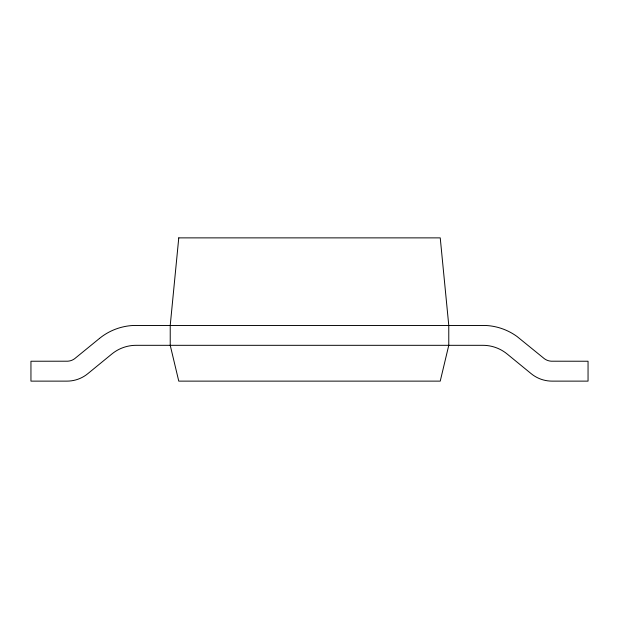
<?xml version="1.0" encoding="UTF-8"?>
<svg xmlns="http://www.w3.org/2000/svg" width="619" height="619" viewBox="0 0 619 619"><rect width="100%" height="100%" fill="white"/><g stroke="black" fill="none" stroke-linecap="round" stroke-linejoin="round"><path stroke-width="0.93" d="M178.767 237.874L170.225 325.416L170.225 345.317L178.767 381.126L440.233 381.126L448.775 345.317L448.775 325.416L440.233 237.874L178.767 237.874M99.52 338.392L74.605 358.734A13.007 13.007 0 0 1 67.695 361.202L30.95 361.233L30.95 381.126L66.953 381.126A32.908 32.908 0 0 0 87.797 373.69L111.892 353.967A38.285 38.285 0 0 1 136.141 345.317L482.859 345.317A38.285 38.285 0 0 1 507.108 353.967L531.203 373.69A32.908 32.908 0 0 0 552.047 381.126L588.05 381.126L588.05 361.233L551.305 361.202A13.007 13.007 0 0 1 544.395 358.734L517.074 336.535A58.194 58.194 0 0 0 486.186 325.501L132.814 325.501A58.194 58.194 0 0 0 101.926 336.535L99.52 338.392"/></g></svg>
